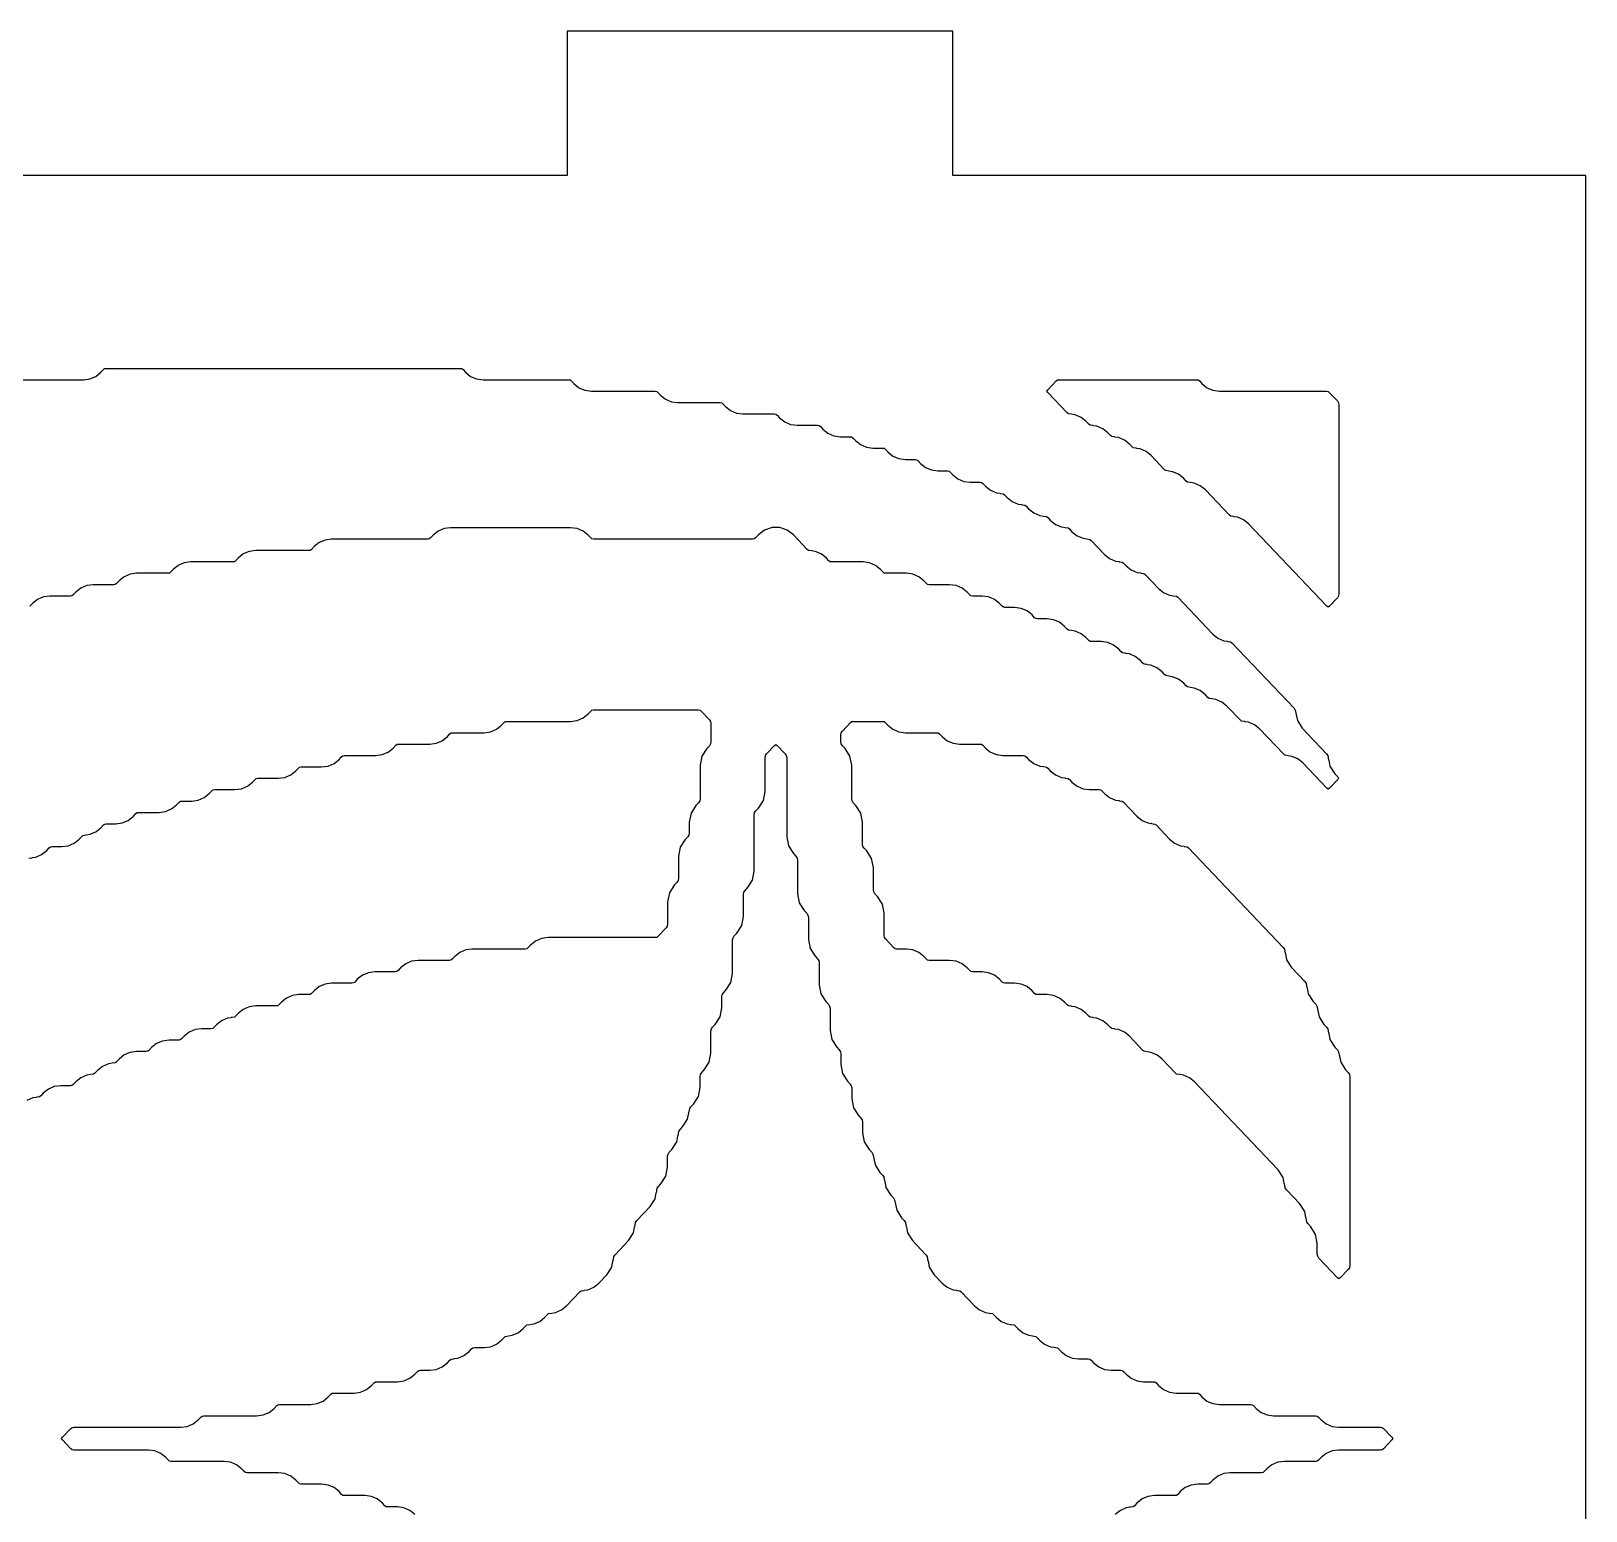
# Model space of a CAD drawing. Header units: millimetres. Extents: x 10 to 410, y 18 to 283.
# Drawn here: x 110.01 to 142.27, y 116.29 to 147 of the extents above; entities that cross this region are included whole.
import ezdxf

# ---------------------------------------------------------------- set-up
doc = ezdxf.new("R2010")
doc.units = ezdxf.units.MM
doc.layers.add('CUT', color=1, linetype='Continuous')

msp = doc.modelspace()

# ---------------------------------------------------------------- linework, layer by layer
at = {"layer": 'CUT'}
for points in [[(121.134, 21), (129.134, 21), (129.134, 24), (142.2679, 24), (142.2679, 144), (129.134, 144), (129.134, 147), (121.134, 147), (121.134, 144), (100.134, 144), (100.134, 147), (92.134, 147), (92.134, 144), (79, 144), (79, 24), (92.134, 24), (92.134, 21), (100.134, 21), (100.134, 24), (121.134, 24)], [(131.28, 139.7392), (131.3052, 139.7594), (131.3371, 139.7637), (134.1901, 139.7637), (134.2221, 139.7594), (134.2473, 139.7392), (134.3008, 139.6829), (134.4059, 139.5987), (134.5297, 139.5456), (134.6631, 139.5274), (136.8861, 139.5274), (136.9181, 139.5231), (136.9433, 139.5029), (137.1118, 139.3257), (137.1361, 139.2877), (137.1446, 139.2435), (137.1446, 135.3219), (137.1361, 135.2777), (137.1118, 135.2397), (136.9479, 135.0674), (136.92, 135.0462), (136.892, 135.0674), (135.2704, 136.7728), (135.1653, 136.857), (135.0416, 136.9101), (134.9649, 136.9206), (134.9653, 136.9237), (134.8998, 136.9326), (134.8746, 136.9528), (134.3718, 137.4817), (134.2667, 137.5659), (134.1429, 137.619), (134.0662, 137.6294), (134.0666, 137.6326), (134.0012, 137.6415), (133.976, 137.6616), (133.9224, 137.7179), (133.8173, 137.8022), (133.6936, 137.8553), (133.6169, 137.8657), (133.6173, 137.8689), (133.5518, 137.8778), (133.5266, 137.8979), (133.2484, 138.1905), (133.1433, 138.2747), (133.0196, 138.3279), (132.9429, 138.3383), (132.9433, 138.3414), (132.8778, 138.3503), (132.8526, 138.3705), (132.7991, 138.4268), (132.694, 138.511), (132.5702, 138.5641), (132.4935, 138.5746), (132.494, 138.5777), (132.4285, 138.5866), (132.4033, 138.6068), (132.3498, 138.6631), (132.2447, 138.7473), (132.1209, 138.8004), (132.0442, 138.8108), (132.0446, 138.814), (131.9792, 138.8229), (131.954, 138.8431), (131.9004, 138.8994), (131.7953, 138.9836), (131.6716, 139.0367), (131.5949, 139.0471), (131.5953, 139.0503), (131.5298, 139.0592), (131.5046, 139.0794), (131.1049, 139.4998), (131.0857, 139.5274), (131.1049, 139.555)], [(127.6748, 132.6751), (127.7068, 132.6708), (127.7319, 132.6506), (127.7855, 132.5943), (127.8906, 132.5101), (128.0144, 132.457), (128.1478, 132.4388), (128.7981, 132.4388), (128.8301, 132.4345), (128.8553, 132.4143), (128.9088, 132.358), (129.0139, 132.2738), (129.1377, 132.2207), (129.2712, 132.2025), (129.6968, 132.2025), (129.7288, 132.1982), (129.7539, 132.178), (129.8075, 132.1217), (129.9126, 132.0375), (130.0364, 131.9844), (130.1698, 131.9662), (130.5955, 131.9662), (130.6274, 131.9619), (130.6526, 131.9417), (130.7061, 131.8854), (130.8112, 131.8012), (130.935, 131.7481), (131.0117, 131.7377), (131.0113, 131.7345), (131.0768, 131.7256), (131.1019, 131.7054), (131.1555, 131.6491), (131.2606, 131.5649), (131.3844, 131.5118), (131.461, 131.5014), (131.4606, 131.4982), (131.5261, 131.4893), (131.5513, 131.4692), (131.6048, 131.4129), (131.7099, 131.3286), (131.8337, 131.2755), (131.9671, 131.2574), (132.1681, 131.2574), (132.2001, 131.253), (132.2253, 131.2329), (132.2788, 131.1766), (132.3839, 131.0923), (132.5077, 131.0392), (132.5844, 131.0288), (132.5839, 131.0257), (132.6494, 131.0168), (132.6746, 130.9966), (132.9528, 130.704), (133.0579, 130.6198), (133.1817, 130.5667), (133.2584, 130.5562), (133.2579, 130.5531), (133.3234, 130.5442), (133.3486, 130.524), (133.6268, 130.2314), (133.7319, 130.1472), (133.8557, 130.0941), (133.9324, 130.0837), (133.9319, 130.0805), (133.9974, 130.0716), (134.0226, 130.0514), (135.9884, 127.9839), (136.0128, 127.946), (136.0303, 127.8549), (136.0324, 127.8553), (136.057, 127.7273), (136.1589, 127.5683), (136.4378, 127.275), (136.4621, 127.2371), (136.4796, 127.1461), (136.4817, 127.1465), (136.5063, 127.0185), (136.6083, 126.8595), (136.6624, 126.8025), (136.6868, 126.7645), (136.7043, 126.6735), (136.7064, 126.6739), (136.731, 126.5459), (136.8329, 126.3869), (136.8871, 126.3299), (136.9114, 126.292), (136.929, 126.2009), (136.931, 126.2013), (136.9556, 126.0733), (137.0576, 125.9143), (137.1118, 125.8573), (137.1361, 125.8194), (137.1536, 125.7283), (137.1557, 125.7287), (137.1803, 125.6008), (137.2823, 125.4417), (137.3364, 125.3847), (137.3608, 125.3468), (137.3693, 125.3026), (137.3693, 121.381), (137.3608, 121.3367), (137.3364, 121.2988), (137.1726, 121.1265), (137.1446, 121.1053), (137.1166, 121.1265), (136.7281, 121.5351), (136.7038, 121.573), (136.6953, 121.6173), (136.6953, 121.8424), (136.6596, 122.0279), (136.5576, 122.187), (136.5035, 122.2439), (136.4791, 122.2819), (136.4616, 122.3729), (136.4596, 122.3725), (136.4349, 122.5005), (136.333, 122.6595), (136.0541, 122.9528), (136.0298, 122.9907), (136.0123, 123.0818), (136.0102, 123.0814), (135.9856, 123.2094), (135.8836, 123.3684), (134.1471, 125.1947), (134.042, 125.279), (133.9182, 125.3321), (133.8415, 125.3425), (133.842, 125.3457), (133.7765, 125.3546), (133.7513, 125.3747), (133.4731, 125.6673), (133.368, 125.7515), (133.2442, 125.8046), (133.1675, 125.8151), (133.168, 125.8182), (133.1025, 125.8271), (133.0773, 125.8473), (132.7991, 126.1399), (132.694, 126.2241), (132.5702, 126.2772), (132.4935, 126.2876), (132.494, 126.2908), (132.4285, 126.2997), (132.4033, 126.3199), (132.3498, 126.3762), (132.2447, 126.4604), (132.1209, 126.5135), (132.0442, 126.5239), (132.0446, 126.5271), (131.9792, 126.536), (131.954, 126.5562), (131.9004, 126.6125), (131.7953, 126.6967), (131.6716, 126.7498), (131.5949, 126.7602), (131.5953, 126.7634), (131.5298, 126.7723), (131.5046, 126.7924), (131.4511, 126.8488), (131.346, 126.933), (131.2222, 126.9861), (131.0888, 127.0042), (130.8878, 127.0042), (130.8558, 127.0086), (130.8306, 127.0287), (130.7771, 127.085), (130.672, 127.1693), (130.5482, 127.2224), (130.4148, 127.2405), (130.2138, 127.2405), (130.1818, 127.2449), (130.1566, 127.265), (130.1031, 127.3213), (129.998, 127.4055), (129.8742, 127.4587), (129.7408, 127.4768), (129.5398, 127.4768), (129.5078, 127.4811), (129.4826, 127.5013), (129.4291, 127.5576), (129.324, 127.6418), (129.2002, 127.6949), (129.0668, 127.7131), (128.6411, 127.7131), (128.6092, 127.7174), (128.584, 127.7376), (128.5304, 127.7939), (128.4253, 127.8781), (128.3016, 127.9312), (128.1681, 127.9494), (127.9671, 127.9494), (127.9352, 127.9537), (127.91, 127.9739), (127.7415, 128.1511), (127.7171, 128.1891), (127.7086, 128.2333), (127.7086, 128.6948), (127.6729, 128.8803), (127.571, 129.0393), (127.5168, 129.0963), (127.4925, 129.1342), (127.484, 129.1785), (127.484, 129.6399), (127.4483, 129.8254), (127.3463, 129.9844), (127.2921, 130.0414), (127.2678, 130.0794), (127.2593, 130.1236), (127.2593, 130.585), (127.2236, 130.7706), (127.1216, 130.9296), (127.0675, 130.9866), (127.0431, 131.0245), (127.0346, 131.0688), (127.0346, 131.7665), (126.9989, 131.952), (126.897, 132.111), (126.8428, 132.168), (126.8185, 132.2059), (126.81, 132.2502), (126.81, 132.3912), (126.8185, 132.4354), (126.8428, 132.4734), (127.0113, 132.6506), (127.0365, 132.6708), (127.0685, 132.6751)]]:
    msp.add_lwpolyline(points, close=True, dxfattribs=at)
for points in [[(109.5445, 139.7637), (111.0934, 139.7637), (111.2269, 139.7819), (111.3507, 139.835), (111.4558, 139.9192), (111.5093, 139.9755), (111.5345, 139.9957), (111.5665, 140), (118.9128, 140), (118.9448, 139.9957), (118.9699, 139.9755), (119.0235, 139.9192), (119.1286, 139.835), (119.2524, 139.7819), (119.3858, 139.7637), (121.1595, 139.7637), (121.1914, 139.7594), (121.2166, 139.7392), (121.2701, 139.6829), (121.3753, 139.5987), (121.499, 139.5456), (121.6325, 139.5274), (122.9568, 139.5274), (122.9888, 139.5231), (123.0139, 139.5029), (123.0675, 139.4466), (123.1726, 139.3624), (123.2964, 139.3093), (123.4298, 139.2911), (124.3048, 139.2911), (124.3368, 139.2868), (124.3619, 139.2666), (124.4155, 139.2103), (124.5206, 139.1261), (124.6444, 139.073), (124.7778, 139.0549), (125.4281, 139.0549), (125.4601, 139.0505), (125.4853, 139.0303), (125.5388, 138.974), (125.6439, 138.8898), (125.7677, 138.8367), (125.9012, 138.8186), (126.3268, 138.8186), (126.3588, 138.8142), (126.3839, 138.7941), (126.4375, 138.7377), (126.5426, 138.6535), (126.6664, 138.6004), (126.7998, 138.5823), (127.0008, 138.5823), (127.0328, 138.5779), (127.0579, 138.5578), (127.1115, 138.5015), (127.2166, 138.4172), (127.3404, 138.3641), (127.4738, 138.346), (127.6748, 138.346), (127.7068, 138.3416), (127.7319, 138.3215), (127.7855, 138.2652), (127.8906, 138.181), (128.0144, 138.1278), (128.1478, 138.1097), (128.3488, 138.1097), (128.3808, 138.1054), (128.4059, 138.0852), (128.4595, 138.0289), (128.5646, 137.9447), (128.6884, 137.8916), (128.8218, 137.8734), (129.0228, 137.8734), (129.0548, 137.8691), (129.0799, 137.8489), (129.1335, 137.7926), (129.2386, 137.7084), (129.3624, 137.6553), (129.4958, 137.6371), (129.6968, 137.6371), (129.7288, 137.6328), (129.7539, 137.6126), (129.8075, 137.5563), (129.9126, 137.4721), (130.0364, 137.419), (130.113, 137.4086), (130.1126, 137.4054), (130.1781, 137.3965), (130.2033, 137.3763), (130.2568, 137.32), (130.3619, 137.2358), (130.4857, 137.1827), (130.5624, 137.1723), (130.5619, 137.1691), (130.6274, 137.1602), (130.6526, 137.14), (130.7061, 137.0837), (130.8112, 136.9995), (130.935, 136.9464), (131.0117, 136.936), (131.0113, 136.9328), (131.0768, 136.9239), (131.1019, 136.9038), (131.1555, 136.8475), (131.2606, 136.7632), (131.3844, 136.7101), (131.461, 136.6997), (131.4606, 136.6965), (131.5261, 136.6876), (131.5513, 136.6675), (131.6048, 136.6112), (131.7099, 136.5269), (131.8337, 136.4738), (131.9104, 136.4634), (131.9099, 136.4603), (131.9754, 136.4514), (132.0006, 136.4312), (132.2788, 136.1386), (132.3839, 136.0544), (132.5077, 136.0013), (132.5844, 135.9908), (132.5839, 135.9877), (132.6494, 135.9788), (132.6746, 135.9586), (132.7281, 135.9023), (132.8332, 135.8181), (132.957, 135.765), (133.0337, 135.7546), (133.0333, 135.7514), (133.0988, 135.7425), (133.1239, 135.7223), (133.4021, 135.4297), (133.5072, 135.3455), (133.631, 135.2924), (133.7077, 135.282), (133.7073, 135.2788), (133.7728, 135.2699), (133.7979, 135.2497), (134.5255, 134.4846), (134.6306, 134.4004), (134.7544, 134.3473), (134.831, 134.3368), (134.8306, 134.3337), (134.8961, 134.3248), (134.9213, 134.3046), (136.2131, 132.9459), (136.2374, 132.908), (136.255, 132.8169), (136.257, 132.8173), (136.2816, 132.6894), (136.3836, 132.5303), (136.8871, 132.0008), (136.9114, 131.9628), (136.929, 131.8718), (136.931, 131.8722), (136.9556, 131.7442), (137.0576, 131.5852), (137.1184, 131.5213), (137.1376, 131.4937), (137.1184, 131.4661), (136.9479, 131.2868), (136.92, 131.2656), (136.892, 131.2868), (136.3938, 131.8108), (136.2887, 131.895), (136.1649, 131.9481), (136.0882, 131.9585), (136.0886, 131.9617), (136.0231, 131.9706), (135.998, 131.9908), (135.4951, 132.5196), (135.39, 132.6039), (135.2662, 132.657), (135.1895, 132.6674), (135.19, 132.6705), (135.1245, 132.6795), (135.0993, 132.6996), (134.8211, 132.9922), (134.716, 133.0764), (134.5922, 133.1295), (134.5155, 133.14), (134.516, 133.1431), (134.4505, 133.152), (134.4253, 133.1722), (134.3718, 133.2285), (134.2667, 133.3127), (134.1429, 133.3658), (134.0662, 133.3762), (134.0666, 133.3794), (134.0012, 133.3883), (133.976, 133.4085), (133.9224, 133.4648), (133.8173, 133.549), (133.6936, 133.6021), (133.6169, 133.6125), (133.6173, 133.6157), (133.5518, 133.6246), (133.5266, 133.6448), (133.4731, 133.7011), (133.368, 133.7853), (133.2442, 133.8384), (133.1675, 133.8488), (133.168, 133.852), (133.1025, 133.8609), (133.0773, 133.8811), (133.0238, 133.9374), (132.9187, 134.0216), (132.7949, 134.0747), (132.7182, 134.0851), (132.7186, 134.0883), (132.6532, 134.0972), (132.628, 134.1173), (132.5744, 134.1736), (132.4693, 134.2579), (132.3456, 134.311), (132.2121, 134.3291), (132.0111, 134.3291), (131.9792, 134.3335), (131.954, 134.3536), (131.9004, 134.4099), (131.7953, 134.4942), (131.6716, 134.5473), (131.5949, 134.5577), (131.5953, 134.5608), (131.5298, 134.5697), (131.5046, 134.5899), (131.4511, 134.6462), (131.346, 134.7304), (131.2222, 134.7835), (131.0888, 134.8017), (130.8878, 134.8017), (130.8558, 134.806), (130.8306, 134.8262), (130.7771, 134.8825), (130.672, 134.9667), (130.5482, 135.0198), (130.4148, 135.038), (130.2138, 135.038), (130.1818, 135.0423), (130.1566, 135.0625), (130.1031, 135.1188), (129.998, 135.203), (129.8742, 135.2561), (129.7408, 135.2743), (129.5398, 135.2743), (129.5078, 135.2786), (129.4826, 135.2988), (129.4291, 135.3551), (129.324, 135.4393), (129.2002, 135.4924), (129.0668, 135.5105), (128.6411, 135.5105), (128.6092, 135.5149), (128.584, 135.5351), (128.5304, 135.5914), (128.4253, 135.6756), (128.3016, 135.7287), (128.1681, 135.7468), (127.7425, 135.7468), (127.7105, 135.7512), (127.6853, 135.7713), (127.6318, 135.8277), (127.5267, 135.9119), (127.4029, 135.965), (127.2694, 135.9831), (126.6191, 135.9831), (126.5872, 135.9875), (126.562, 136.0076), (126.5084, 136.0639), (126.4033, 136.1482), (126.2796, 136.2013), (126.2029, 136.2117), (126.2033, 136.2149), (126.1378, 136.2238), (126.1127, 136.2439), (125.8243, 136.5472), (125.6957, 136.6447), (125.5427, 136.6961), (125.3813, 136.6961), (125.2283, 136.6447), (125.0996, 136.5472), (125.0359, 136.4802), (125.0108, 136.46), (124.9788, 136.4557), (121.6765, 136.4557), (121.6445, 136.46), (121.6193, 136.4802), (121.5658, 136.5365), (121.4607, 136.6207), (121.3369, 136.6738), (121.2034, 136.692), (118.7118, 136.692), (118.5784, 136.6738), (118.4546, 136.6207), (118.3495, 136.5365), (118.2959, 136.4802), (118.2708, 136.46), (118.2388, 136.4557), (116.2405, 136.4557), (116.107, 136.4376), (115.9833, 136.3844), (115.8781, 136.3002), (115.8246, 136.2439), (115.7994, 136.2238), (115.7675, 136.2194), (114.6678, 136.2194), (114.5344, 136.2013), (114.4106, 136.1482), (114.3055, 136.0639), (114.2519, 136.0076), (114.2268, 135.9875), (114.1948, 135.9831), (113.3198, 135.9831), (113.1864, 135.965), (113.0626, 135.9119), (112.9575, 135.8277), (112.9039, 135.7713), (112.8788, 135.7512), (112.8468, 135.7468), (112.1965, 135.7468), (112.063, 135.7287), (111.9393, 135.6756), (111.8342, 135.5914), (111.7806, 135.5351), (111.7554, 135.5149), (111.7235, 135.5105), (111.2978, 135.5105), (111.1644, 135.4924), (111.0406, 135.4393), (110.9355, 135.3551), (110.8819, 135.2988), (110.8568, 135.2786), (110.8248, 135.2743), (110.3992, 135.2743), (110.2657, 135.2561), (110.1419, 135.203), (110.0368, 135.1188), (109.9833, 135.0625)], [(109.9618, 129.8353), (110.0273, 129.8442), (110.0269, 129.8474), (110.1036, 129.8578), (110.2274, 129.9109), (110.3325, 129.9951), (110.386, 130.0514), (110.4112, 130.0716), (110.4431, 130.0759), (110.6441, 130.0759), (110.7776, 130.0941), (110.9014, 130.1472), (111.0065, 130.2314), (111.06, 130.2877), (111.0852, 130.3079), (111.1507, 130.3168), (111.1502, 130.32), (111.2269, 130.3304), (111.3507, 130.3835), (111.4558, 130.4677), (111.5093, 130.524), (111.5345, 130.5442), (111.5665, 130.5485), (111.7674, 130.5485), (111.9009, 130.5667), (112.0247, 130.6198), (112.1298, 130.704), (112.1833, 130.7603), (112.2085, 130.7805), (112.2405, 130.7848), (112.6661, 130.7848), (112.7996, 130.803), (112.9234, 130.8561), (113.0285, 130.9403), (113.082, 130.9966), (113.1072, 131.0168), (113.1391, 131.0211), (113.3401, 131.0211), (113.4736, 131.0392), (113.5974, 131.0923), (113.7025, 131.1766), (113.756, 131.2329), (113.7812, 131.253), (113.8131, 131.2574), (114.2388, 131.2574), (114.3722, 131.2755), (114.496, 131.3286), (114.6011, 131.4129), (114.6547, 131.4692), (114.6798, 131.4893), (114.7118, 131.4937), (115.1374, 131.4937), (115.2709, 131.5118), (115.3947, 131.5649), (115.4998, 131.6491), (115.5533, 131.7054), (115.5785, 131.7256), (115.6105, 131.73), (116.0361, 131.73), (116.1696, 131.7481), (116.2933, 131.8012), (116.3985, 131.8854), (116.452, 131.9417), (116.4772, 131.9619), (116.5091, 131.9662), (117.1594, 131.9662), (117.2929, 131.9844), (117.4167, 132.0375), (117.5218, 132.1217), (117.5753, 132.178), (117.6005, 132.1982), (117.6325, 132.2025), (118.2828, 132.2025), (118.4162, 132.2207), (118.54, 132.2738), (118.6451, 132.358), (118.6987, 132.4143), (118.7238, 132.4345), (118.7558, 132.4388), (119.4061, 132.4388), (119.5396, 132.457), (119.6633, 132.5101), (119.7685, 132.5943), (119.822, 132.6506), (119.8472, 132.6708), (119.8791, 132.6751), (121.2034, 132.6751), (121.3369, 132.6932), (121.4607, 132.7464), (121.5658, 132.8306), (121.6193, 132.8869), (121.6445, 132.907), (121.6765, 132.9114), (123.8555, 132.9114), (123.8874, 132.907), (123.9126, 132.8869), (124.0811, 132.7096), (124.1054, 132.6717), (124.114, 132.6274), (124.114, 132.2502), (124.1054, 132.2059), (124.0811, 132.168), (124.0269, 132.111), (123.925, 131.952), (123.8893, 131.7665), (123.8893, 131.0688), (123.8808, 131.0245), (123.8565, 130.9866), (123.8023, 130.9296), (123.7003, 130.7706), (123.6646, 130.585), (123.6646, 130.3599), (123.6561, 130.3156), (123.6318, 130.2777), (123.5776, 130.2207), (123.4756, 130.0617), (123.44, 129.8762), (123.44, 129.4147), (123.4314, 129.3705), (123.4071, 129.3326), (123.3529, 129.2756), (123.251, 129.1165), (123.2153, 128.931), (123.2153, 128.4696), (123.2068, 128.4253), (123.1825, 128.3874), (123.0139, 128.2102), (122.9888, 128.19), (122.9568, 128.1857), (120.7338, 128.1857), (120.6004, 128.1675), (120.4766, 128.1144), (120.3715, 128.0302), (120.3179, 127.9739), (120.2928, 127.9537), (120.2608, 127.9494), (119.1612, 127.9494), (119.0277, 127.9312), (118.9039, 127.8781), (118.7988, 127.7939), (118.7453, 127.7376), (118.7201, 127.7174), (118.6881, 127.7131), (118.0378, 127.7131), (117.9044, 127.6949), (117.7806, 127.6418), (117.6755, 127.5576), (117.6219, 127.5013), (117.5968, 127.4811), (117.5648, 127.4768), (117.1392, 127.4768), (117.0057, 127.4587), (116.8819, 127.4055), (116.7768, 127.3213), (116.7233, 127.265), (116.6981, 127.2449), (116.6661, 127.2405), (116.2405, 127.2405), (116.107, 127.2224), (115.9833, 127.1693), (115.8781, 127.085), (115.8246, 127.0287), (115.7994, 127.0086), (115.7675, 127.0042), (115.5665, 127.0042), (115.433, 126.9861), (115.3093, 126.933), (115.2041, 126.8488), (115.1506, 126.7924), (115.1254, 126.7723), (115.0935, 126.7679), (114.6678, 126.7679), (114.5344, 126.7498), (114.4106, 126.6967), (114.3055, 126.6125), (114.2519, 126.5562), (114.2268, 126.536), (114.1613, 126.5271), (114.1617, 126.5239), (114.085, 126.5135), (113.9613, 126.4604), (113.8561, 126.3762), (113.8026, 126.3199), (113.7774, 126.2997), (113.7455, 126.2954), (113.5445, 126.2954), (113.411, 126.2772), (113.2873, 126.2241), (113.1821, 126.1399), (113.1286, 126.0836), (113.1034, 126.0634), (113.0715, 126.0591), (112.8705, 126.0591), (112.737, 126.0409), (112.6133, 125.9878), (112.5081, 125.9036), (112.4546, 125.8473), (112.4294, 125.8271), (112.3975, 125.8228), (112.1965, 125.8228), (112.063, 125.8046), (111.9393, 125.7515), (111.8342, 125.6673), (111.7806, 125.611), (111.7554, 125.5908), (111.69, 125.5819), (111.6904, 125.5788), (111.6137, 125.5684), (111.4899, 125.5152), (111.3848, 125.431), (111.3313, 125.3747), (111.3061, 125.3546), (111.2406, 125.3457), (111.2411, 125.3425), (111.1644, 125.3321), (111.0406, 125.279), (110.9355, 125.1947), (110.8819, 125.1384), (110.8568, 125.1183), (110.8248, 125.1139), (110.6238, 125.1139), (110.4904, 125.0958), (110.3666, 125.0427), (110.2615, 124.9585), (110.208, 124.9022), (110.1828, 124.882), (110.1173, 124.8731), (110.1177, 124.8699), (110.041, 124.8595), (109.9173, 124.8064)], [(117.9711, 116.2158), (117.866, 116.3001), (117.7422, 116.3532), (117.6088, 116.3713), (117.4078, 116.3713), (117.3758, 116.3757), (117.3507, 116.3958), (117.2971, 116.4521), (117.192, 116.5363), (117.0682, 116.5895), (116.9348, 116.6076), (116.5091, 116.6076), (116.4772, 116.6119), (116.452, 116.6321), (116.3985, 116.6884), (116.2933, 116.7726), (116.1696, 116.8257), (116.0361, 116.8439), (115.6105, 116.8439), (115.5785, 116.8482), (115.5533, 116.8684), (115.4998, 116.9247), (115.3947, 117.0089), (115.2709, 117.062), (115.1374, 117.0802), (114.4871, 117.0802), (114.4552, 117.0845), (114.43, 117.1047), (114.3765, 117.161), (114.2714, 117.2452), (114.1476, 117.2983), (114.0141, 117.3165), (112.9145, 117.3165), (112.8825, 117.3208), (112.8573, 117.341), (112.8038, 117.3973), (112.6987, 117.4815), (112.5749, 117.5346), (112.4414, 117.5527), (110.8925, 117.5527), (110.8605, 117.5571), (110.8353, 117.5773), (110.6602, 117.7614), (110.641, 117.789), (110.6602, 117.8166), (110.8353, 118.0008), (110.8605, 118.021), (110.8925, 118.0253), (113.1154, 118.0253), (113.2489, 118.0435), (113.3727, 118.0966), (113.4778, 118.1808), (113.5313, 118.2371), (113.5565, 118.2573), (113.5885, 118.2616), (114.6881, 118.2616), (114.8216, 118.2797), (114.9453, 118.3329), (115.0505, 118.4171), (115.104, 118.4734), (115.1292, 118.4935), (115.1611, 118.4979), (115.8114, 118.4979), (115.9449, 118.516), (116.0687, 118.5691), (116.1738, 118.6534), (116.2273, 118.7097), (116.2525, 118.7298), (116.2845, 118.7342), (116.7101, 118.7342), (116.8436, 118.7523), (116.9673, 118.8054), (117.0725, 118.8896), (117.126, 118.9459), (117.1512, 118.9661), (117.1831, 118.9705), (117.6088, 118.9705), (117.7422, 118.9886), (117.866, 119.0417), (117.9711, 119.1259), (118.0247, 119.1822), (118.0498, 119.2024), (118.0818, 119.2068), (118.2828, 119.2068), (118.4162, 119.2249), (118.54, 119.278), (118.6451, 119.3622), (118.6987, 119.4185), (118.7238, 119.4387), (118.7893, 119.4476), (118.7889, 119.4508), (118.8656, 119.4612), (118.9893, 119.5143), (119.0945, 119.5985), (119.148, 119.6548), (119.1732, 119.675), (119.2051, 119.6793), (119.4061, 119.6793), (119.5396, 119.6975), (119.6633, 119.7506), (119.7685, 119.8348), (119.822, 119.8911), (119.8472, 119.9113), (119.9126, 119.9202), (119.9122, 119.9233), (119.9889, 119.9338), (120.1127, 119.9869), (120.2178, 120.0711), (120.2713, 120.1274), (120.2965, 120.1476), (120.362, 120.1565), (120.3615, 120.1596), (120.4382, 120.17), (120.562, 120.2231), (120.6671, 120.3074), (120.7207, 120.3637), (120.7458, 120.3838), (120.8113, 120.3927), (120.8109, 120.3959), (120.8876, 120.4063), (121.0113, 120.4594), (121.1165, 120.5437), (121.3947, 120.8362), (121.4198, 120.8564), (121.4853, 120.8653), (121.4849, 120.8685), (121.5616, 120.8789), (121.6853, 120.932), (121.7905, 121.0162), (121.9543, 121.1886), (122.0563, 121.3476), (122.0809, 121.4756), (122.083, 121.4752), (122.1005, 121.5662), (122.1248, 121.6042), (122.4036, 121.8974), (122.5056, 122.0565), (122.5302, 122.1844), (122.5323, 122.184), (122.5498, 122.2751), (122.5741, 122.313), (122.853, 122.6063), (122.9549, 122.7653), (122.9796, 122.8933), (122.9816, 122.8929), (122.9991, 122.9839), (123.0235, 123.0219), (123.0776, 123.0789), (123.1796, 123.2379), (123.2153, 123.4234), (123.2153, 123.6485), (123.2238, 123.6928), (123.2481, 123.7307), (123.3023, 123.7877), (123.4043, 123.9467), (123.4289, 124.0747), (123.431, 124.0743), (123.4485, 124.1654), (123.4728, 124.2033), (123.527, 124.2603), (123.6289, 124.4193), (123.6536, 124.5473), (123.6556, 124.5469), (123.6731, 124.6379), (123.6975, 124.6759), (123.7516, 124.7329), (123.8536, 124.8919), (123.8893, 125.0774), (123.8893, 125.3026), (123.8978, 125.3468), (123.9221, 125.3847), (123.9763, 125.4417), (124.0783, 125.6008), (124.114, 125.7863), (124.114, 126.2477), (124.1225, 126.292), (124.1468, 126.3299), (124.201, 126.3869), (124.3029, 126.5459), (124.3386, 126.7314), (124.3386, 126.9566), (124.3471, 127.0008), (124.3715, 127.0388), (124.4256, 127.0957), (124.5276, 127.2548), (124.5633, 127.4403), (124.5633, 128.138), (124.5718, 128.1823), (124.5961, 128.2202), (124.6503, 128.2772), (124.7523, 128.4362), (124.788, 128.6217), (124.788, 129.0831), (124.7965, 129.1274), (124.8208, 129.1653), (124.875, 129.2223), (124.9769, 129.3813), (125.0126, 129.5669), (125.0126, 130.7372), (125.0211, 130.7814), (125.0455, 130.8193), (125.0996, 130.8763), (125.2016, 131.0354), (125.2373, 131.2209), (125.2373, 131.9186), (125.2458, 131.9628), (125.2701, 132.0008), (125.434, 132.1731), (125.462, 132.1943), (125.49, 132.1731), (125.6538, 132.0008), (125.6781, 131.9628), (125.6866, 131.9186), (125.6866, 130.2757), (125.7223, 130.0902), (125.8243, 129.9312), (125.8785, 129.8742), (125.9028, 129.8363), (125.9113, 129.792), (125.9113, 129.0943), (125.947, 128.9088), (126.0489, 128.7497), (126.1031, 128.6928), (126.1274, 128.6548), (126.136, 128.6106), (126.136, 128.1491), (126.1716, 127.9636), (126.2736, 127.8046), (126.3278, 127.7476), (126.3521, 127.7097), (126.3606, 127.6654), (126.3606, 127.204), (126.3963, 127.0185), (126.4983, 126.8595), (126.5525, 126.8025), (126.5768, 126.7645), (126.5853, 126.7203), (126.5853, 126.2588), (126.621, 126.0733), (126.7229, 125.9143), (126.7771, 125.8573), (126.8014, 125.8194), (126.81, 125.7751), (126.81, 125.55), (126.8456, 125.3645), (126.9476, 125.2054), (127.0018, 125.1485), (127.0261, 125.1105), (127.0346, 125.0663), (127.0346, 124.8411), (127.0703, 124.6556), (127.1723, 124.4966), (127.2265, 124.4396), (127.2508, 124.4017), (127.2593, 124.3574), (127.2593, 124.1323), (127.295, 123.9467), (127.3969, 123.7877), (127.4511, 123.7307), (127.4754, 123.6928), (127.493, 123.6017), (127.495, 123.6021), (127.5196, 123.4742), (127.6216, 123.3151), (127.6758, 123.2582), (127.7001, 123.2202), (127.7176, 123.1292), (127.7197, 123.1296), (127.7443, 123.0016), (127.8463, 122.8426), (127.9005, 122.7856), (127.9248, 122.7477), (127.9423, 122.6566), (127.9444, 122.657), (127.969, 122.529), (128.0709, 122.37), (128.1251, 122.313), (128.1494, 122.2751), (128.167, 122.184), (128.169, 122.1844), (128.1936, 122.0565), (128.2956, 121.8974), (128.5745, 121.6042), (128.5988, 121.5662), (128.6163, 121.4752), (128.6184, 121.4756), (128.643, 121.3476), (128.7449, 121.1886), (128.9088, 121.0162), (129.0139, 120.932), (129.1377, 120.8789), (129.2144, 120.8685), (129.2139, 120.8653), (129.2794, 120.8564), (129.3046, 120.8362), (129.5828, 120.5437), (129.6879, 120.4594), (129.8117, 120.4063), (129.8884, 120.3959), (129.8879, 120.3927), (129.9534, 120.3838), (129.9786, 120.3637), (130.0321, 120.3074), (130.1372, 120.2231), (130.261, 120.17), (130.3377, 120.1596), (130.3373, 120.1565), (130.4028, 120.1476), (130.4279, 120.1274), (130.4815, 120.0711), (130.5866, 119.9869), (130.7104, 119.9338), (130.787, 119.9233), (130.7866, 119.9202), (130.8521, 119.9113), (130.8773, 119.8911), (130.9308, 119.8348), (131.0359, 119.7506), (131.1597, 119.6975), (131.2364, 119.687), (131.2359, 119.6839), (131.3014, 119.675), (131.3266, 119.6548), (131.3801, 119.5985), (131.4852, 119.5143), (131.609, 119.4612), (131.7425, 119.443), (131.9435, 119.443), (131.9754, 119.4387), (132.0006, 119.4185), (132.0541, 119.3622), (132.1592, 119.278), (132.283, 119.2249), (132.4165, 119.2068), (132.6175, 119.2068), (132.6494, 119.2024), (132.6746, 119.1822), (132.7281, 119.1259), (132.8332, 119.0417), (132.957, 118.9886), (133.0905, 118.9705), (133.2915, 118.9705), (133.3234, 118.9661), (133.3486, 118.9459), (133.4021, 118.8896), (133.5072, 118.8054), (133.631, 118.7523), (133.7645, 118.7342), (134.1901, 118.7342), (134.2221, 118.7298), (134.2473, 118.7097), (134.3008, 118.6534), (134.4059, 118.5691), (134.5297, 118.516), (134.6631, 118.4979), (135.3135, 118.4979), (135.3454, 118.4935), (135.3706, 118.4734), (135.4241, 118.4171), (135.5292, 118.3329), (135.653, 118.2797), (135.7865, 118.2616), (136.6615, 118.2616), (136.6934, 118.2573), (136.7186, 118.2371), (136.7721, 118.1808), (136.8772, 118.0966), (137.001, 118.0435), (137.1345, 118.0253), (138.0095, 118.0253), (138.0414, 118.021), (138.0666, 118.0008), (138.2417, 117.8166), (138.2609, 117.789), (138.2417, 117.7614), (138.0666, 117.5773), (138.0414, 117.5571), (138.0095, 117.5527), (137.1345, 117.5527), (137.001, 117.5346), (136.8772, 117.4815), (136.7721, 117.3973), (136.7186, 117.341), (136.6934, 117.3208), (136.6615, 117.3165), (136.0111, 117.3165), (135.8777, 117.2983), (135.7539, 117.2452), (135.6488, 117.161), (135.5953, 117.1047), (135.5701, 117.0845), (135.5381, 117.0802), (134.8878, 117.0802), (134.7544, 117.062), (134.6306, 117.0089), (134.5255, 116.9247), (134.4719, 116.8684), (134.4468, 116.8482), (134.4148, 116.8439), (134.2138, 116.8439), (134.0804, 116.8257), (133.9566, 116.7726), (133.8515, 116.6884), (133.7979, 116.6321), (133.7728, 116.6119), (133.7408, 116.6076), (133.3151, 116.6076), (133.1817, 116.5895), (133.0579, 116.5363), (132.9528, 116.4521), (132.8993, 116.3958), (132.8741, 116.3757), (132.8086, 116.3668), (132.809, 116.3636), (132.7324, 116.3532), (132.6086, 116.3001), (132.5035, 116.2158)]]:
    msp.add_lwpolyline(points, dxfattribs=at)

doc.saveas('drawing.dxf')
